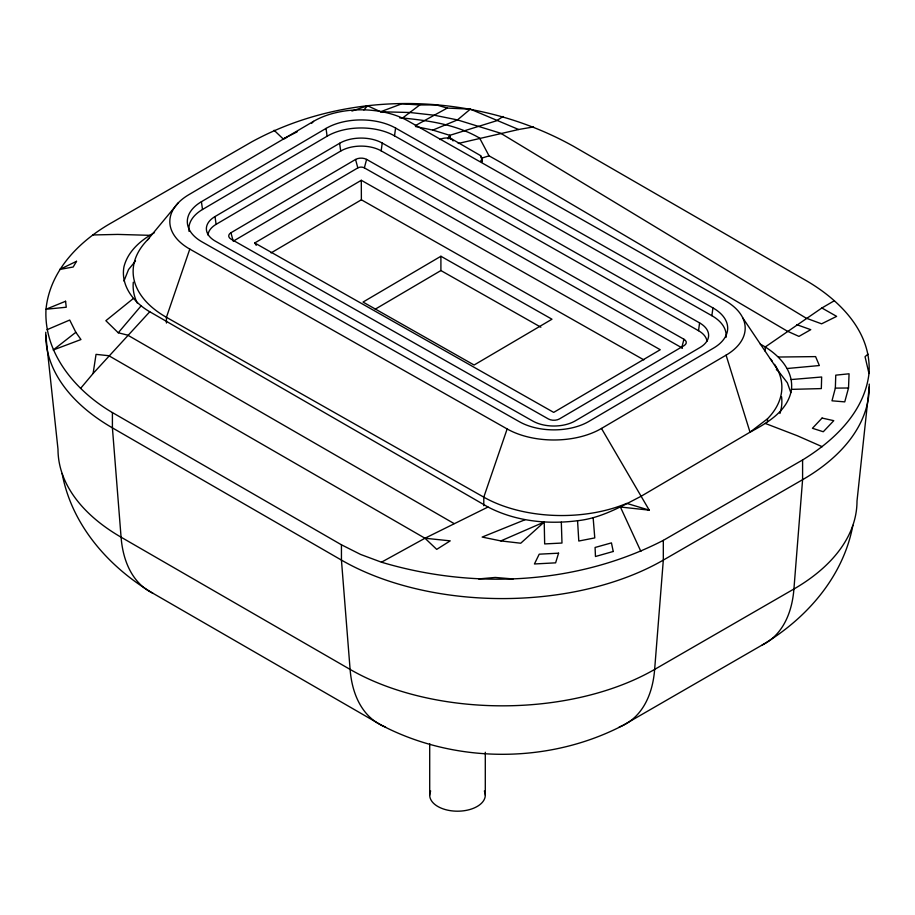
<?xml version="1.0" encoding="UTF-8"?>
<svg xmlns="http://www.w3.org/2000/svg" width="915" height="915" viewBox="0 0 915 915"><rect width="100%" height="100%" fill="white"/><g stroke="black" fill="none" stroke-linecap="round" stroke-linejoin="round"><path stroke-width="1.37" d="M481.919 157.86L481.896 161.783L481.919 157.86L480.558 155.607L451.438 138.794A9.264 5.353 0 0 0 439.955 139.549M835.349 388.12L835.761 375.161L849.063 373.789L848.525 387.994L844.751 401.879L831.987 400.804L835.349 388.12L848.525 387.994M869.25 386.771L857 501.088A215.345 124.337 0 0 1 793.923 589.008A140.064 80.863 60 0 1 762.172 645.018L622.898 725.435C549.034 763.922 455.727 763.922 381.852 725.435L152.828 593.206C108.645 566.957 71.702 525.141 62.14 473.524M706.998 341.249A28.605 16.516 0 0 0 698.511 330.692L381.166 150.838L382.241 143.06A30.149 17.408 0 0 0 339.614 143.289L215.002 216.569A30.149 17.408 0 0 0 215.402 241.183L532.759 421.037A30.149 17.408 0 0 0 575.386 420.809L699.998 347.517A30.149 17.408 0 0 0 699.598 322.904L382.241 143.06M725.984 337.463A47.649 27.507 0 0 0 711.859 315.698L394.514 135.843L395.589 128.066A49.193 28.399 0 0 0 326.015 128.432L201.414 201.723A49.193 28.399 0 0 0 202.055 241.892L519.411 421.735A49.193 28.399 0 0 0 588.986 421.369L713.586 348.077A49.193 28.399 0 0 0 712.945 307.909L395.589 128.066M698.511 330.692L699.598 322.904M711.859 315.698L712.945 307.909M80.531 388.463L93.113 373.48L96.041 354.368L108.839 355.718L424.983 538.237L436.718 549.377L450.226 540.856L424.983 538.237L381.452 562.199L360.556 554.421L341.444 544.802L112.408 412.574C76.059 391.277 43.645 353.647 46.002 309.247C49.845 270.314 79.788 240.554 112.408 222.311L251.682 141.894C349.862 88.172 476.395 91.992 573.556 146.331L802.592 278.56C837.294 297.787 871.972 330.532 868.998 373.526C864.458 411.979 834.023 440.721 802.592 459.959L663.318 540.365C577.262 584.719 473.547 589.729 381.452 562.199M448.899 138.817L449.791 135.34L496.571 120.769L502.998 116.502M230.946 232.753L233.222 241.194L357.822 167.903A4.621 2.665 0 0 1 364.364 167.868L366.595 159.404L683.951 339.259A7.812 4.506 0 0 1 684.054 345.63L559.442 418.921A7.812 4.506 0 0 1 548.405 418.978L231.049 239.135A7.812 4.506 0 0 1 230.946 232.753L355.558 159.462A7.812 4.506 0 0 1 366.595 159.404M682.464 348.272A4.621 2.665 0 0 0 681.721 347.723L683.951 339.259M852.86 525.347C843.298 576.953 806.355 618.78 762.172 645.018M760.296 344.132C776.927 353.03 793.58 368.894 791.486 389.367C788.124 410.938 767.525 422.741 750.025 432.189L641.003 496.319C620.805 506.727 600.64 518.279 577.559 520.715C547.25 524.615 515.385 521.264 488.015 507.024L149.774 311.752C134.013 302.796 120.425 285.869 123.96 266.757C127.951 251.076 140.864 240.176 154.475 232.616M774.57 364.353A111.173 64.187 0 0 1 767.479 418.807L750.025 432.189L726.087 355.157A66.704 38.51 0 0 0 725.206 300.703L407.85 120.849A66.704 38.51 0 0 0 313.525 121.352L188.913 194.643A66.704 38.51 0 0 0 189.794 249.097L166.427 317.311L166.427 323.029M726.087 355.157L601.475 428.449A66.704 38.51 0 0 1 507.15 428.952L483.783 497.154L483.783 505.732M123.96 281.054L128.546 269.525L135.523 261.015M447.812 138.703L449.791 135.34L432.841 130.09L415.49 126.533M480.558 161.303L481.919 159.05M147.521 239.924L178.448 202.672M133.384 298.462L105.866 320.696L118.252 332.774L141.127 305.839M93.113 373.48L149.774 311.752M363.861 109.949L367.578 105.785L380.571 111.756L409.989 112.499L434.476 115.256L457.477 119.911L500.665 133.224L806.161 318.157L821.59 323.83L836.642 316.373L821.876 307.989L765.226 346.979L765.226 351.269M311.546 123.411L313.525 121.352M561.318 522.191L561.982 543.041L544.665 543.922L544.219 522.042L520.738 543.224L500.848 540.914L482.159 537.071L525.016 519.754M868.003 354.128L865.041 356.701L868.998 373.526M533.548 126.922L518.633 129.495L470.344 109.148L457.477 119.911L432.841 130.09M75.842 332.305L53.196 349.999L80.955 339.545L75.842 332.305L69.712 320.044L46.997 329.72M470.344 109.148L447.263 108.073L436.363 104.916L419.756 104.962L402.6 118.001L399.786 117.921M189.085 231.415A47.649 27.507 0 0 1 202.512 209.489L327.124 136.209A47.649 27.507 0 0 1 394.514 135.843M207.968 234.995A28.605 16.516 0 0 1 216.112 224.347L340.712 151.055A28.605 16.516 0 0 1 381.166 150.838M254.747 242.967L361.299 180.289L660.253 349.724L553.701 412.391L254.747 242.967L256.246 245.334M271.08 252.906L361.379 199.79L361.299 180.289M440.904 256.257L363.026 302.064L474.096 365.016L551.974 319.209L440.904 256.257L440.904 270.554L375.196 309.201M821.876 307.989L834.469 300.658M447.263 108.073L415.341 125.618M424.983 538.237L488.015 507.024M274.111 130.262L283.147 138.908L297.169 131.84M500.848 540.914L544.219 522.042M380.571 111.756L401.845 103.807L419.756 104.962M351.92 111.047L367.578 105.785M481.645 158.158L489.045 155.847L500.779 162.447L787.289 331.15L798.955 336.388L810.747 329.675L796.725 324.653M458.232 143.461L518.633 129.495M283.147 138.908L285.766 138.268M787.357 368.493L819.348 365.543L815.597 356.61L778.551 357.033M478.637 578.921L495.244 577.457L513.155 578.955M791.246 379.553L821.659 377.003L821.327 388.589L791.486 389.367M92.747 234.961L117.715 234.412L149.808 235.327M601.475 428.449L649.227 510.135L620.416 507.024L640.889 551.425M402.6 118.001C429.032 120.631 456.345 124.531 479.643 138.096L489.045 155.847M118.252 332.774L127.711 335.142L454.046 523.552M649.227 510.135L626.764 503.387A111.173 64.187 0 0 1 483.783 497.154L166.427 317.311A111.173 64.187 0 0 1 149.339 238.129M765.192 423.405L797.285 435.734L822.242 446.714M364.364 167.868L681.721 347.723M361.379 199.79L643.817 359.858M440.904 270.554L540.868 327.204M189.794 249.097L507.15 428.952M776.332 369.649L778.551 371.33L787.357 382.79L790.823 392.615M451.438 138.794L453.085 140.933M742.751 317.871L777.807 370.037M449.791 135.34L450.901 139.366M355.558 159.462L357.822 167.903M480.558 155.607L481.176 157.975M339.614 143.289L340.712 151.055M326.015 128.432L327.124 136.209M215.002 216.569L216.112 224.347M201.414 201.723L202.512 209.489M45.75 334.947L58 449.276A215.345 124.337 0 0 0 121.077 537.185A140.064 80.863 -60 0 0 152.828 593.206M593.137 517.638L594.773 537.906L578.795 541.028L577.559 520.715M802.592 459.959L802.592 479.689L793.923 589.008L654.648 669.414A140.064 80.863 60 0 1 619.226 727.013M767.479 418.807L767.479 421.666M663.318 540.365L663.318 560.094L654.648 669.414A215.345 124.337 0 0 1 350.102 669.414L121.077 537.185L112.408 427.865L112.408 412.574M485.293 752.256L485.293 795.146M429.707 743.678L429.707 795.146M341.444 544.802L341.444 560.094L350.102 669.414A140.064 80.863 -60 0 0 385.524 727.013M770.396 358.829A111.173 64.187 0 0 1 772.168 361.013M869.204 384.071A227.595 131.405 0 0 1 802.592 479.689L663.318 560.094A227.595 131.405 0 0 1 341.444 560.094L112.408 427.865A227.595 131.405 0 0 1 45.796 332.248M484.344 790.995A27.793 16.047 0 0 1 457.5 811.193A27.793 16.047 0 0 1 430.656 790.995M781.559 396.744A111.173 64.187 0 0 1 779.923 413.477M137.193 302.979A111.173 64.187 0 0 1 133.304 282.209M558.562 553.186L555.622 562.839L534.429 563.972L539.21 554.181L558.562 553.186M76.528 261.313L73.189 267.008L59.612 269.479L76.528 261.313M822.059 418.063L812.44 428.277L823.271 431.754L833.782 420.671L822.059 418.063M65.583 301.264L46.002 309.247L66.246 307.234L65.583 301.264M613.233 551.482L595.459 556.503L595.082 547.467L611.449 542.892L613.233 551.482"/></g></svg>
